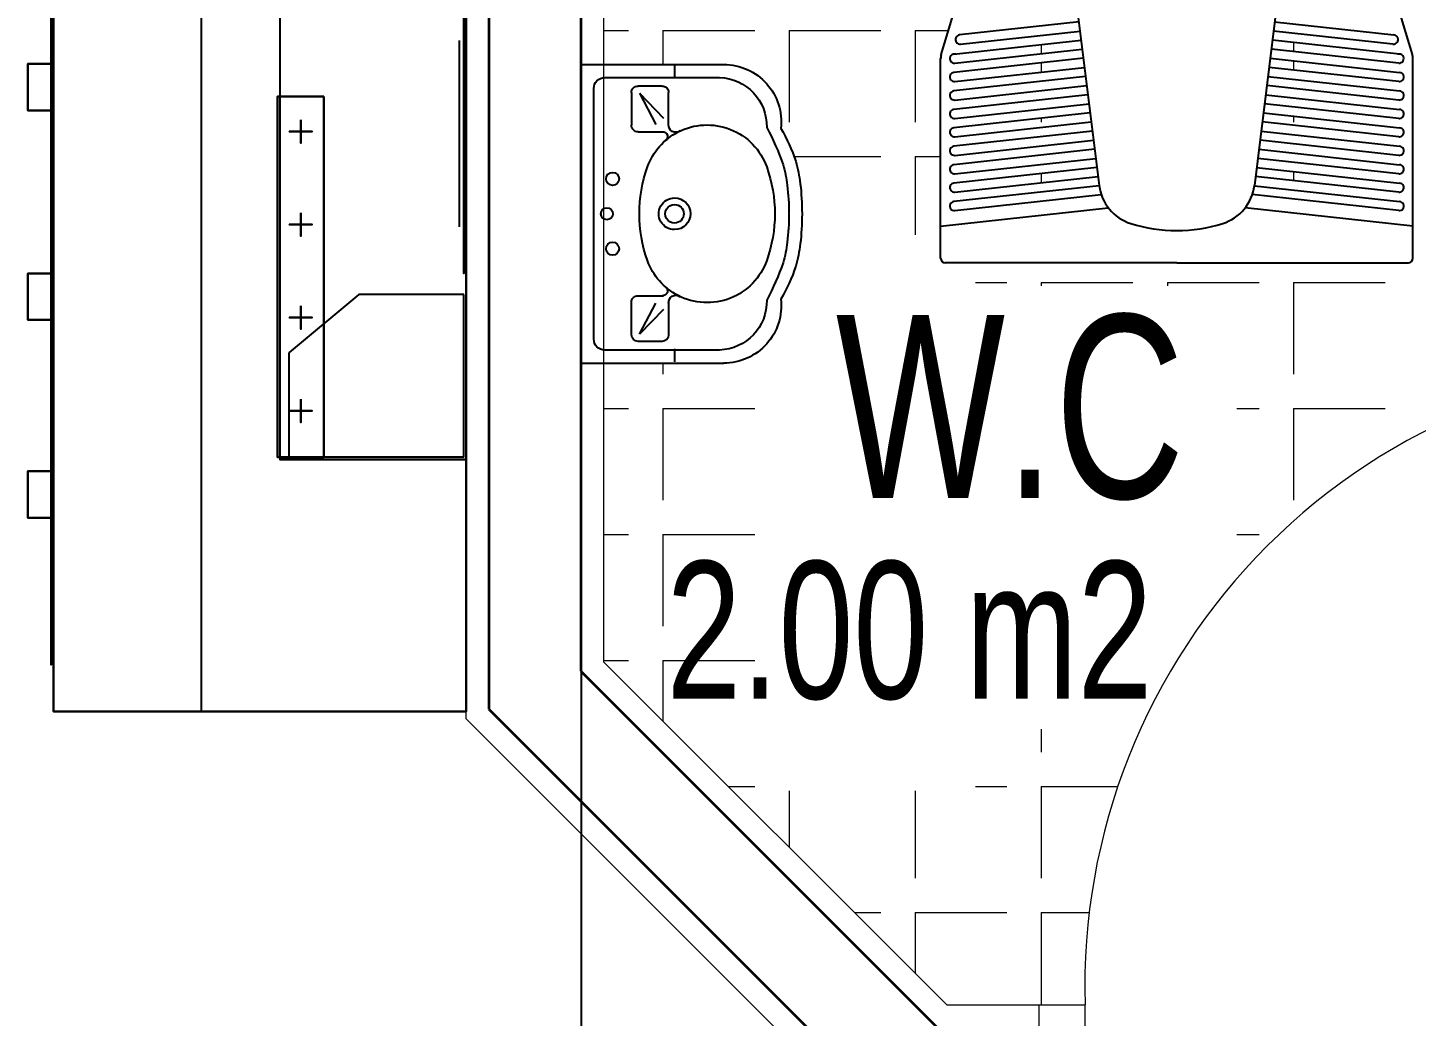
# Model space of a CAD drawing. Header units: inches. Extents: x -7543 to -822, y 102837 to 190349.
# Drawn here: x -831.54144 to -831.51116, y 102836.91268 to 102836.93425 of the extents above; entities that cross this region are included whole.
import ezdxf

# ---------------------------------------------------------------- set-up
doc = ezdxf.new("R2010")
doc.units = ezdxf.units.IN
doc.header["$MEASUREMENT"] = 0
doc.linetypes.add('DASHDOTX2', pattern=[2, 1, -0.5, 0, -0.5])
for name, color, linetype, lineweight in [('AKS', 1, 'Continuous', 25), ('İZ DÜŞÜM', 253, 'Continuous', 20), ('SIVA', 150, 'Continuous', 15), ('YAZI', 7, 'Continuous', 25)]:
    doc.layers.add(name, color=color, linetype=linetype, lineweight=lineweight)
for name, color, linetype, lineweight, true_color in [('DUVAR', 7, 'Continuous', 35, 0xfc4642), ('KAPI', 7, 'Continuous', 18, 0xffb360), ('TEFRİŞ', 7, 'Continuous', 25, 0x78462c)]:
    doc.layers.add(name, color=color, linetype=linetype, lineweight=lineweight, true_color=true_color)
doc.styles.add('arıal', font='arial.ttf', dxfattribs={"width": 0.7})

msp = doc.modelspace()

# ---------------------------------------------------------------- linework, layer by layer
at = {"layer": 'AKS', "linetype": 'DASHDOTX2', "ltscale": 10}
msp.add_line((-831.5293657724994, 102837.241780972), (-831.5293657724994, 102836.7293249838), dxfattribs=at)
at = {"layer": 'DUVAR'}
for p, q in [((-831.531377394348, 102836.9544307916), (-831.531377394348, 102836.919380539)), ((-831.531377394348, 102836.9544307916), (-831.531377394348, 102836.919380539)), ((-831.5293773943481, 102836.9434307916), (-831.5293773943481, 102836.9202089662)), ((-831.5293773943481, 102836.9202089662), (-831.521599219755, 102836.9124307916)), ((-831.531377394348, 102836.919380539), (-831.5224276468798, 102836.9104307916))]:
    msp.add_line(p, q, dxfattribs=at)
at = {"layer": 'İZ DÜŞÜM'}
for p, q in [((-831.528877394348, 102836.9341919001), (-831.52833315116, 102836.9341919001)), ((-831.5275831511601, 102836.9341919001), (-831.5275831511601, 102836.9334496512)), ((-831.5275831511601, 102836.9341919001), (-831.52558315116, 102836.9341919001)), ((-831.52483315116, 102836.9341919001), (-831.52483315116, 102836.9321919001)), ((-831.52483315116, 102836.9341919001), (-831.5228331511601, 102836.9341919001)), ((-831.5220831511601, 102836.9341919001), (-831.5220831511601, 102836.9321919001)), ((-831.5220831511601, 102836.9341919001), (-831.5213570068064, 102836.9341919001)), ((-831.51933315116, 102836.9338859679), (-831.51933315116, 102836.9336847888)), ((-831.51383315116, 102836.9339309787), (-831.51383315116, 102836.9337297994)), ((-831.51933315116, 102836.9334835869), (-831.51933315116, 102836.9332823945)), ((-831.51383315116, 102836.9335285976), (-831.51383315116, 102836.933327402)), ((-831.51933315116, 102836.9322764257), (-831.51933315116, 102836.9321919001)), ((-831.51383315116, 102836.9323214361), (-831.51383315116, 102836.9321919001)), ((-831.5247236055058, 102836.9314419001), (-831.5228331511601, 102836.9314419001)), ((-831.5220831511601, 102836.9314419001), (-831.5220831511601, 102836.9297290972)), ((-831.5220831511601, 102836.9314419001), (-831.521527394348, 102836.9314419001)), ((-831.51933315116, 102836.9310692646), (-831.51933315116, 102836.9308680857)), ((-831.51383315116, 102836.9311142747), (-831.51383315116, 102836.9309130956)), ((-831.5207677796603, 102836.9286919001), (-831.5200831511601, 102836.9286919001)), ((-831.51933315116, 102836.9286919001), (-831.51933315116, 102836.92862065)), ((-831.51933315116, 102836.9286919001), (-831.5173331511601, 102836.9286919001)), ((-831.51658315116, 102836.9286919001), (-831.51658315116, 102836.92862065)), ((-831.51658315116, 102836.9286919001), (-831.5145831511601, 102836.9286919001)), ((-831.51383315116, 102836.9286919001), (-831.51383315116, 102836.9266919001)), ((-831.51383315116, 102836.9286919001), (-831.5118331511601, 102836.9286919001)), ((-831.5275831511601, 102836.9269335807), (-831.5275831511601, 102836.9266919001)), ((-831.528877394348, 102836.9259419001), (-831.52833315116, 102836.9259419001)), ((-831.5275831511601, 102836.9259419001), (-831.5275831511601, 102836.9239419001)), ((-831.5275831511601, 102836.9259419001), (-831.52558315116, 102836.9259419001)), ((-831.5150678637418, 102836.9259419001), (-831.5145831511601, 102836.9259419001)), ((-831.51383315116, 102836.9259419001), (-831.51383315116, 102836.9239419001)), ((-831.51383315116, 102836.9259419001), (-831.5118331511601, 102836.9259419001)), ((-831.528877394348, 102836.9231919001), (-831.52833315116, 102836.9231919001)), ((-831.5275831511601, 102836.9231919001), (-831.5275831511601, 102836.9211919001)), ((-831.5275831511601, 102836.9231919001), (-831.52558315116, 102836.9231919001)), ((-831.5150678637418, 102836.9231919001), (-831.5145831511601, 102836.9231919001)), ((-831.528877394348, 102836.9204419001), (-831.52833315116, 102836.9204419001)), ((-831.5275831511601, 102836.9204419001), (-831.5275831511601, 102836.9191218298)), ((-831.5275831511601, 102836.9204419001), (-831.52558315116, 102836.9204419001)), ((-831.51933315116, 102836.9189488901), (-831.51933315116, 102836.9184419001)), ((-831.5261532215362, 102836.9176919001), (-831.52558315116, 102836.9176919001)), ((-831.5207677796603, 102836.9176919001), (-831.5200831511601, 102836.9176919001)), ((-831.51933315116, 102836.9176919001), (-831.51933315116, 102836.9156919001)), ((-831.51933315116, 102836.9176919001), (-831.5176654016458, 102836.9176919001)), ((-831.52483315116, 102836.9175971054), (-831.52483315116, 102836.9163718298)), ((-831.5220831511601, 102836.9175971054), (-831.5220831511601, 102836.9156919001)), ((-831.5234032215362, 102836.9149419001), (-831.5228331511601, 102836.9149419001)), ((-831.5220831511601, 102836.9149419001), (-831.5220831511601, 102836.9136218298)), ((-831.5220831511601, 102836.9149419001), (-831.5200831511601, 102836.9149419001)), ((-831.51933315116, 102836.9149419001), (-831.51933315116, 102836.9129419001)), ((-831.51933315116, 102836.9149419001), (-831.5182875508683, 102836.9149419001))]:
    msp.add_line(p, q, dxfattribs=at)
at = {"layer": 'KAPI'}
for p, q in [((-831.519377394348, 102836.9129307916), (-831.518377394348, 102836.9129307916)), ((-831.519377394348, 102836.9099307916), (-831.519377394348, 102836.9129307916)), ((-831.518377394348, 102836.9099307916), (-831.518377394348, 102836.9129307916))]:
    msp.add_line(p, q, dxfattribs=at)
msp.add_arc((-831.504777394348, 102836.9133307916), 0.01360588108133885, 88.31531567871036, 181.6846843657614, dxfattribs=at)
at = {"layer": 'SIVA'}
for p, q in [((-831.531877394348, 102836.9191734323), (-831.531877394348, 102836.9509307916)), ((-831.528877394348, 102836.9429307916), (-831.528877394348, 102836.920416073)), ((-831.528877394348, 102836.920416073), (-831.5213921129738, 102836.9129307916)), ((-831.5226347536609, 102836.9099307916), (-831.531877394348, 102836.9191734323)), ((-831.5213921129738, 102836.9129307916), (-831.519377394348, 102836.9129307916))]:
    msp.add_line(p, q, dxfattribs=at)
at = {"layer": 'TEFRİŞ'}
for p, q in [((-831.5376535992308, 102836.9509307916), (-831.5376535992308, 102836.9193307916, 0.01625599999999997)), ((-831.5215147543481, 102836.9336660778), (-831.519298774348, 102836.9410526378)), ((-831.511240054348, 102836.9336660778), (-831.5134560143481, 102836.9410526378)), ((-831.5189674743481, 102836.9380275579), (-831.5180697543481, 102836.9308095779)), ((-831.5137873343481, 102836.9380275579), (-831.5146850543481, 102836.9308095779)), ((-831.518507694348, 102836.9343786579), (-831.5211139943481, 102836.9340935778)), ((-831.5142471143481, 102836.9343786579), (-831.5116408143481, 102836.9340935778)), ((-831.5320297943481, 102836.9339707916), (-831.5320297943481, 102836.9315829716)), ((-831.5212382743481, 102836.9336775779), (-831.5184641943481, 102836.9339810178)), ((-831.5210922343481, 102836.9338947579), (-831.5184859343481, 102836.9341798378)), ((-831.5115165343481, 102836.9336775779), (-831.514290614348, 102836.9339810178)), ((-831.5116625743481, 102836.9338947579), (-831.5142688743481, 102836.9341798378)), ((-831.521216534348, 102836.9334787778), (-831.5184395143481, 102836.9337825378)), ((-831.511538274348, 102836.9334787778), (-831.5143152943481, 102836.9337825378)), ((-831.5293773943481, 102836.9334496512), (-831.5293773943481, 102836.9269335807)), ((-831.5293773943481, 102836.9334496512), (-831.526255808748, 102836.9334496512)), ((-831.5273262039481, 102836.9331640512), (-831.5273262039481, 102836.9334496512)), ((-831.521527394348, 102836.9292238979), (-831.521527394348, 102836.9335798579)), ((-831.518414814348, 102836.9335840378), (-831.5212382743481, 102836.9332751979)), ((-831.521216534348, 102836.9330763979), (-831.518390134348, 102836.9333855378)), ((-831.511538274348, 102836.9330763979), (-831.514364674348, 102836.9333855378)), ((-831.5143399943481, 102836.9335840378), (-831.5115165343481, 102836.9332751979)), ((-831.511227394348, 102836.9292238979), (-831.511227394348, 102836.9335798579)), ((-831.528853794348, 102836.9331640512), (-831.5263510087481, 102836.9331640512)), ((-831.518365454348, 102836.9331870578), (-831.5212382743481, 102836.9328728179)), ((-831.514389354348, 102836.9331870578), (-831.5115165343481, 102836.9328728179)), ((-831.529091794348, 102836.9274571807), (-831.529091794348, 102836.9329260512)), ((-831.5282694455481, 102836.93283588), (-831.5282694455481, 102836.93212188)), ((-831.5276030455481, 102836.9329786799), (-831.528126645548, 102836.9329786799)), ((-831.528094322348, 102836.9328207936), (-831.5275697367481, 102836.9322816703)), ((-831.528094322348, 102836.9328207936), (-831.5277398759481, 102836.9321398)), ((-831.527460245548, 102836.932118072), (-831.527460245548, 102836.93283588)), ((-831.518316074348, 102836.9327900579), (-831.5212382743481, 102836.9324704379)), ((-831.521216534348, 102836.9326739979), (-831.5183407543481, 102836.9329885578)), ((-831.514438734348, 102836.9327900579), (-831.5115165343481, 102836.9324704379)), ((-831.511538274348, 102836.9326739979), (-831.5144140543481, 102836.9329885578)), ((-831.521216534348, 102836.9322716178), (-831.518291394348, 102836.9325915778)), ((-831.511538274348, 102836.9322716178), (-831.514463414348, 102836.9325915778)), ((-831.5182666943481, 102836.9323930778), (-831.5212382743481, 102836.9320680379)), ((-831.521216534348, 102836.9318692379), (-831.5182420143481, 102836.9321945978)), ((-831.511538274348, 102836.9318692379), (-831.5145127943481, 102836.9321945978)), ((-831.5144881143481, 102836.9323930778), (-831.5115165343481, 102836.9320680379)), ((-831.5320297943481, 102836.9320552716), (-831.5320297943481, 102836.9299067916)), ((-831.5320297943481, 102836.9320536316), (-831.5320297943481, 102836.9304232916)), ((-831.528126645548, 102836.93197908), (-831.5275730295481, 102836.93197908)), ((-831.518217334348, 102836.9319960978), (-831.5212382743481, 102836.9316656578)), ((-831.5145374743481, 102836.9319960978), (-831.5115165343481, 102836.9316656578)), ((-831.5181679543481, 102836.9315991178), (-831.5212382743481, 102836.9312632778)), ((-831.521216534348, 102836.9314668379), (-831.518192634348, 102836.9317975978)), ((-831.5145868543481, 102836.9315991178), (-831.5115165343481, 102836.9312632778)), ((-831.511538274348, 102836.9314668379), (-831.514562174348, 102836.9317975978)), ((-831.521216534348, 102836.9310644579), (-831.5181432743481, 102836.9314006178)), ((-831.511538274348, 102836.9310644579), (-831.5146115343481, 102836.9314006178)), ((-831.518118574348, 102836.9312021178), (-831.5212382743481, 102836.9308608779)), ((-831.521216534348, 102836.9306620779), (-831.5180938943481, 102836.9310036378)), ((-831.511538274348, 102836.9306620779), (-831.514660914348, 102836.9310036378)), ((-831.514636234348, 102836.9312021178), (-831.5115165343481, 102836.9308608779)), ((-831.5180691943481, 102836.9308051378), (-831.5212382743481, 102836.9304584979)), ((-831.5146856143481, 102836.9308051378), (-831.5115165343481, 102836.9304584979)), ((-831.521216534348, 102836.9302596778), (-831.518023434348, 102836.9306089578)), ((-831.511538274348, 102836.9302596778), (-831.514731354348, 102836.9306089578)), ((-831.521527394348, 102836.9299238978), (-831.517870494348, 102836.9303238978)), ((-831.511227394348, 102836.9299238978), (-831.514884314348, 102836.9303238978)), ((-831.5163773943481, 102836.9291238978), (-831.521427394348, 102836.9291238978)), ((-831.5163773943481, 102836.9291238978), (-831.5113273943481, 102836.9291238978)), ((-831.5282694455481, 102836.9275473407), (-831.5282694455481, 102836.9282613408)), ((-831.528126645548, 102836.9284041408), (-831.5275730295481, 102836.9284041408)), ((-831.528094322348, 102836.9275624384), (-831.5277398759481, 102836.9282434208)), ((-831.527460245548, 102836.9282651488), (-831.527460245548, 102836.9275473407)), ((-831.5275697367481, 102836.9281015504), (-831.528094322348, 102836.9275624384)), ((-831.5276030455481, 102836.9274045408), (-831.528126645548, 102836.9274045408)), ((-831.5263510087481, 102836.9272191808), (-831.528853794348, 102836.9272191808)), ((-831.5273262039481, 102836.9269592848), (-831.5273262039481, 102836.9272448847)), ((-831.5293773943481, 102836.9269335807), (-831.526255808748, 102836.9269335807))]:
    msp.add_line(p, q, dxfattribs=at)
for centre, radius, start, end in [((-831.5211031143481, 102836.9339941579), 0.0001, 96.2423019960967, 276.2423019960967), ((-831.5116516943481, 102836.9339941579), 0.0001, 263.7576980039033, 83.75769800390331), ((-831.521227394348, 102836.9335798579), 0.0003, 163.3007560512066, 180), ((-831.521227394348, 102836.9335781778), 0.0001, 73.57783198677717, 276.2423019960967), ((-831.511527394348, 102836.9335781778), 0.0001, 263.7576980039033, 106.4221680132228), ((-831.511527394348, 102836.9335798579), 0.0003, 0, 16.69924394879344), ((-831.521227394348, 102836.9331757979), 0.0001, 96.2423019960967, 276.2423019960967), ((-831.511527394348, 102836.9331757979), 0.0001, 263.7576980039033, 83.75769800390331), ((-831.521227394348, 102836.9327734179), 0.0001, 96.2423019960967, 276.2423019960967), ((-831.511527394348, 102836.9327734179), 0.0001, 263.7576980039033, 83.75769800390331), ((-831.521227394348, 102836.9323710178), 0.0001, 96.2423019960967, 276.2423019960967), ((-831.511527394348, 102836.9323710178), 0.0001, 263.7576980039033, 83.75769800390331), ((-831.521227394348, 102836.9319686379), 0.0001, 96.2423019960967, 276.2423019960967), ((-831.511527394348, 102836.9319686379), 0.0001, 263.7576980039033, 83.75769800390331), ((-831.521227394348, 102836.9315662578), 0.0001, 96.2423019960967, 276.2423019960967), ((-831.511527394348, 102836.9315662578), 0.0001, 263.7576980039033, 83.75769800390331), ((-831.521227394348, 102836.9311638579), 0.0001, 96.2423019960967, 276.2423019960967), ((-831.511527394348, 102836.9311638579), 0.0001, 263.7576980039033, 83.75769800390331), ((-831.521227394348, 102836.9307614779), 0.0001, 96.2423019960967, 276.2423019960967), ((-831.517077394348, 102836.9309329978), 0.001, 187.0895350956455, 252.2810680402304), ((-831.515677394348, 102836.9309329978), 0.001, 287.7189319597696, 352.9104649043546), ((-831.511527394348, 102836.9307614779), 0.0001, 263.7576980039033, 83.75769800390331), ((-831.521227394348, 102836.9303590979), 0.0001, 96.2423019960967, 276.2423019960967), ((-831.511527394348, 102836.9303590979), 0.0001, 263.7576980039033, 83.75769800390331), ((-831.5163773943481, 102836.9331238978), 0.0033, 252.2810680402304, 270), ((-831.5163773943481, 102836.9331238978), 0.0033, 270, 287.7189319597696), ((-831.521427394348, 102836.9292238979), 0.0001, 180, 270), ((-831.5113273943481, 102836.9292238979), 0.0001, 270, 0)]:
    msp.add_arc(centre, radius, start, end, dxfattribs=at)
at = {"layer": 'TEFRİŞ', "extrusion": (0, 0, -1)}
for centre, major_axis, ratio, start_param, end_param in [((-831.526256637548, 102836.9321965504), (-0.000886068153545481, 0.0008860681535454806), 0.9999999999984407, 0.7860604460362488, 2.469384328158851), ((-831.528853794348, 102836.9329260512), (0.0001682914139133659, 0.0001682914139133659), 0.9999999999950846, 3.926990816989699, 5.49778714377968), ((-831.5276030455481, 102836.93283588), (0.0001009748483477779, 0.0001009748483477779), 0.999999999995413, -0.7853981633997419, 0.7853981633997416), ((-831.526620682348, 102836.9307502832), (-0.0009760902006958041, 0.0009760902006958038), 0.9999999999998452, 0.3083208422632389, 2.014230855790816), ((-831.528126645548, 102836.93212188), (0.0001009748483477779, 0.0001009748483477779), 0.999999999995413, 2.356194490190051, 3.926990816989535), ((-831.5275851031481, 102836.931875872), (7.348593080986414e-05, 7.348593080986414e-05), 0.9999999999930645, -0.9018435989510121, 1.840855729583066), ((-831.527302403948, 102836.9321272224), (0.0001117930164152572, 0.0001117930164152572), 0.9999999999863214, 1.71003673969845, 4.026794625366605), ((-831.5305052343481, 102836.9293101648), (-0.00415486554229803, 0.004154865542298027), 0.999999999987962, 1.866610768038266, 2.018057996316804), ((-831.5253740775481, 102836.931804024), (0.0003117786532723531, 0.0003117786532723531), 0.9999999951137937, 0.1515513903182062, 0.179813367400151), ((-831.528257607148, 102836.9301563248), (-0.002659123133768648, 0.002659123133768647), 0.9999999999982819, 1.826932452829027, 2.036524243031268), ((-831.5276699991481, 102836.9304827712), (-0.002193918148143954, 0.002193918148143953), 0.9999999999972822, 2.076902592351276, 2.23795717748015), ((-831.5286826471481, 102836.930953216), (-0.000100974848347761, 0.000100974848347761), 0.9999999999957488, 5.497787143780013, 8.639379797369806), ((-831.5286826471481, 102836.930953216), (0.00010097484834913, 0.00010097484834913), 0.9999999999896502, 0.7853981634026233, 3.926990816992416), ((-831.525051147948, 102836.930191616), (-0.00215413009808637, 0.00215413009808637), 0.9999999999999997, 5.155823509381169, 5.839750778183107), ((-831.528190216748, 102836.930191616), (0.002154130098086638, 0.002154130098086639), 0.9999999999999999, 0.4434345289964892, 1.127361797798407), ((-831.530057715948, 102836.9301991312), (0.003692210666491448, 0.003692210666491448), 0.9999999999995036, 0.6671608506871118, 0.7853981633976965), ((-831.530057715948, 102836.9301991312), (-0.00389416036319319, 0.003894160363193189), 0.9999999999999284, 2.237957177481744, 2.356194490192309), ((-831.5273305943481, 102836.930191616), (-0.0001430437420276615, 0.0001430437420276615), 0.9999999999963683, 3.926990816989057, 7.068583470578851), ((-831.5273305943481, 102836.930191616), (0.0002440185903766495, 0.0002440185903766496), 0.9999999999947511, -0.7853981634000727, 2.35619449018972), ((-831.528806597548, 102836.9301919855), (-9.25563178542107e-05, 9.255631785421068e-05), 0.9999999999877687, 3.926990816993357, 7.06858347058315), ((-831.528806597548, 102836.9301919855), (-9.255631785484982e-05, 9.25563178548498e-05), 0.9999999999954982, 0.7853981633996991, 3.926990816989492), ((-831.530057715948, 102836.9301841008), (0.003692210666508014, 0.003692210666508016), 0.9999999999999405, 0.785398163397478, 0.9036354761086085), ((-831.530057715948, 102836.9301841008), (0.003692210651141987, 0.003692210651141989), 0.9999999999796916, 0.7839589299999843, 0.7853981634076024), ((-831.530057715948, 102836.9301991312), (-0.003692210651342205, 0.003692210651342205), 0.9999999999798256, 2.356194490182257, 2.357633723589875), ((-831.530057715948, 102836.9301841008), (0.003894160363211632, 0.003894160363211635), 0.999999999999399, 0.7853981633977485, 0.9036354761088319), ((-831.530057715948, 102836.9301991312), (0.003894160399066912, 0.003894160399066912), 0.9999999999705648, 0.7853981634121658, 0.7867627665408707), ((-831.5286826471481, 102836.929430016), (-0.000100974848347761, 0.000100974848347761), 0.9999999999957488, 5.497787143780013, 8.639379797369806), ((-831.5286826471481, 102836.929430016), (-0.0001009748483478035, 0.0001009748483478035), 0.9999999999955419, 2.356194490190116, 5.497787143779909), ((-831.5276699991481, 102836.9299004608), (0.002193918148143977, 0.002193918148143978), 0.9999999999972758, 0.9036354761096459, 1.064690061238519), ((-831.526620682348, 102836.9296329376), (0.0009760902006944733, 0.0009760902006944734), 0.9999999999994373, 2.833271811327404, 3.585027182587976), ((-831.5305052343481, 102836.931073056), (0.004154865542298204, 0.004154865542298204), 0.9999999999875802, 1.12353465727267, 1.274981885551196), ((-831.528257607148, 102836.930226896), (0.002659123133795532, 0.002659123133795533), 0.9999999999891712, 1.105068410562916, 1.314660200762999), ((-831.5275851031481, 102836.9285073488), (-7.348593081036727e-05, 7.348593081036725e-05), 0.9999999999877163, 1.300736924008101, 4.043436252543408), ((-831.527302403948, 102836.9282559984), (0.0001117930164139159, 0.0001117930164139159), 0.9999999999973443, 3.827187008615883, 6.143944894273788), ((-831.526256637548, 102836.9281866704), (0.0008860681535454811, 0.0008860681535454811), 0.9999999999984401, 0.6722083254309426, 2.355532207553544), ((-831.5253740775481, 102836.9285791968), (-0.0003117786532685197, 0.0003117786532685196), 0.9999999947215248, 2.961779286120617, 2.990041263213166), ((-831.528853794348, 102836.9274571807), (-0.000168291413913366, 0.0001682914139133659), 0.9999999999950846, 3.926990816989699, 5.49778714377968), ((-831.528853794348, 102836.9274571807), (-0.000168291413913366, 0.0001682914139133659), 0.9999999999950846, 3.926990816989699, 5.49778714377968), ((-831.5276030455481, 102836.9275473407), (0.0001009748483493727, 0.0001009748483493727), 0.9999999999842062, 0.7853981634053451, 2.356194490184448)]:
    msp.add_ellipse(centre, major_axis=major_axis, ratio=ratio, start_param=start_param, end_param=end_param, dxfattribs=at)
at = {"layer": 'TEFRİŞ', "extrusion": (0, 0, -0.9999999999999998)}
for centre, major_axis, ratio, start_param, end_param in [((-831.526386871148, 102836.932097128), (0.0007548562878651417, 0.0007548562878651417), 0.9999999999988046, -0.7517968228358058, 0.8076809564869021), ((-831.528126645548, 102836.93283588), (-0.0001009748483477779, 0.0001009748483477779), 0.999999999995413, 5.497787143779845, 7.068583470579328), ((-831.526620682348, 102836.9307502832), (-0.0009760902006959363, 0.0009760902006959363), 0.9999999999984948, 5.839750778183024, 6.591506149443216), ((-831.5276699991481, 102836.9304827712), (-0.001991968451443807, 0.001991968451443807), 0.9999999999987013, 2.076902592351518, 2.237957177480788), ((-831.5273305943481, 102836.930191616), (0.0001430437420285141, 0.0001430437420285141), 0.999999999999284, -0.7853981633978064, 2.356194490191987), ((-831.5276699991481, 102836.9299004608), (-0.001991968451426157, 0.001991968451426155), 0.9999999999944164, 2.474431802900556, 2.63548638802926), ((-831.526620682348, 102836.9296329376), (0.0009760902006944418, 0.0009760902006944418), 0.9999999999998965, 1.127361797796971, 2.833271811327537), ((-831.528126645548, 102836.9282613408), (-0.0001009748483477779, 0.0001009748483477779), 0.999999999995413, 5.497787143779845, 7.068583470579328), ((-831.526386871148, 102836.9282860928), (0.0007548562878637096, 0.0007548562878637096), 0.9999999999999472, 0.7631153703058917, 2.322593149629988), ((-831.5254473143481, 102836.9283982944), (-0.0001098289565183493, 0.0001098289565183493), 0.9999999687950824, 2.961779281555938, 2.990041259336396), ((-831.528126645548, 102836.9275473407), (-0.0001009748483493727, 0.0001009748483493727), 0.9999999999842062, 3.926990816995138, 5.497787143774241)]:
    msp.add_ellipse(centre, major_axis=major_axis, ratio=ratio, start_param=start_param, end_param=end_param, dxfattribs=at)
at = {"layer": 'TEFRİŞ', "extrusion": (0, 0, -0.9999999999999999)}
for centre, major_axis, ratio, start_param, end_param in [((-831.5254473143481, 102836.9319849264), (-0.000109828958913241, 0.000109828958913241), 0.9999999796659986, 1.722347713356548, 1.750609689759838), ((-831.5273305943481, 102836.930191616), (-0.0002440185903771194, 0.0002440185903771193), 0.9999999999909011, 3.926990816991791, 7.068583470581585), ((-831.530057715948, 102836.9301841008), (-0.003894160399101278, 0.003894160399101277), 0.9999999999707292, 2.354829887049005, 2.356194490177709)]:
    msp.add_ellipse(centre, major_axis=major_axis, ratio=ratio, start_param=start_param, end_param=end_param, dxfattribs=at)
at = {"layer": 'TEFRİŞ'}
for points in [[(-831.531877394348, 102836.9193307916, 0.01625599999999998), (-831.5408773943481, 102836.9193307916, 0.01625599999999998), (-831.5408773943481, 102836.9509307916, 0.016256), (-831.531877394348, 102836.9509307916, 0.016256)], [(-831.5408773943481, 102836.9193307916, 0.01625599999999998), (-831.5408773943481, 102836.9193307916), (-831.5408773943481, 102836.9509307916), (-831.5408773943481, 102836.9509307916, 0.016256)], [(-831.5408773943481, 102836.9193307916, 0.01625599999999998), (-831.5408773943481, 102836.9193307916), (-831.5408773943481, 102836.9509307916), (-831.5408773943481, 102836.9509307916, 0.016256)], [(-831.531877394348, 102836.9509307916, 0.016256), (-831.531877394348, 102836.9509307916), (-831.531877394348, 102836.9193307916), (-831.531877394348, 102836.9193307916, 0.01625599999999998)], [(-831.535941394348, 102836.9248267916, 0.04063999999999997), (-831.531877394348, 102836.9248267916, 0.04063999999999997), (-831.531877394348, 102836.9454347916, 0.04064), (-831.535941394348, 102836.9454347916, 0.04064)], [(-831.531877394348, 102836.9248267916, 0.04063999999999997), (-831.531877394348, 102836.9454347916, 0.04064), (-831.531877394348, 102836.9454347916, 0.016256), (-831.531877394348, 102836.9248267916, 0.01625599999999998)], [(-831.5319281943481, 102836.9413707916, 0.039116), (-831.5319281943481, 102836.9413707916, 0.02032), (-831.5319281943481, 102836.9288907916, 0.02031999999999997), (-831.5319281943481, 102836.9288907916, 0.03911599999999997)], [(-831.540928194348, 102836.9352227916, 0.007111999999999976), (-831.540928194348, 102836.9352227916, 0.003047999999999973), (-831.540928194348, 102836.9288907916, 0.01117599999999997), (-831.540928194348, 102836.9288907916, 0.01523999999999997)], [(-831.540928194348, 102836.9352227916, -0.002032000000000026), (-831.540928194348, 102836.9203467916, 0.006095999999999973), (-831.540928194348, 102836.9203467916, 0.01015999999999997), (-831.540928194348, 102836.9352227916, 0.002031999999999974)], [(-831.540928194348, 102836.9352227916, -0.007112000000000027), (-831.540928194348, 102836.9203467916, 0.001015999999999971), (-831.540928194348, 102836.9203467916, 0.005079999999999973), (-831.540928194348, 102836.9352227916, -0.003048000000000026)], [(-831.5414361943481, 102836.9334627916, 0.01346199999999997), (-831.5414361943481, 102836.9334627916, 0.01295399999999997), (-831.5414361943481, 102836.9324467916, 0.01295399999999997), (-831.5414361943481, 102836.9324467916, 0.01346199999999997)], [(-831.540928194348, 102836.9334627916, 0.01295399999999997), (-831.540928194348, 102836.9324467916, 0.01295399999999997), (-831.5414361943481, 102836.9324467916, 0.01295399999999997), (-831.5414361943481, 102836.9334627916, 0.01295399999999997)], [(-831.540928194348, 102836.9334627916, 0.01346199999999997), (-831.540928194348, 102836.9324467916, 0.01346199999999997), (-831.5414361943481, 102836.9324467916, 0.01346199999999997), (-831.5414361943481, 102836.9334627916, 0.01346199999999997)], [(-831.540928194348, 102836.9334627916, 0.01346199999999997), (-831.540928194348, 102836.9334627916, 0.01295399999999997), (-831.5414361943481, 102836.9334627916, 0.01295399999999997), (-831.5414361943481, 102836.9334627916, 0.01346199999999997)], [(-831.540928194348, 102836.9334627916, 0.01346199999999997), (-831.540928194348, 102836.9334627916, 0.01295399999999997), (-831.540928194348, 102836.9324467916, 0.01295399999999997), (-831.540928194348, 102836.9324467916, 0.01346199999999997)], [(-831.534976194348, 102836.9327515916, 0.01777999999999997), (-831.5359921943481, 102836.9327515916, 0.01777999999999997), (-831.5359921943481, 102836.9248775916, 0.01777999999999997), (-831.534976194348, 102836.9248775916, 0.01777999999999997)], [(-831.534976194348, 102836.9327515916, 0.01828799999999997), (-831.5359921943481, 102836.9327515916, 0.01828799999999997), (-831.5359921943481, 102836.9248775916, 0.01828799999999997), (-831.534976194348, 102836.9248775916, 0.01828799999999997)], [(-831.5359921943481, 102836.9327515916, 0.01777999999999997), (-831.5359921943481, 102836.9248775916, 0.01777999999999997), (-831.5359921943481, 102836.9248775916, 0.01828799999999997), (-831.5359921943481, 102836.9327515916, 0.01828799999999997)], [(-831.534976194348, 102836.9327515916, 0.01777999999999997), (-831.5359921943481, 102836.9327515916, 0.01777999999999997), (-831.5359921943481, 102836.9327515916, 0.01828799999999997), (-831.534976194348, 102836.9327515916, 0.01828799999999997)], [(-831.534976194348, 102836.9327515916, 0.01777999999999997), (-831.534976194348, 102836.9248775916, 0.01777999999999997), (-831.534976194348, 102836.9248775916, 0.01828799999999997), (-831.534976194348, 102836.9327515916, 0.01828799999999997)], [(-831.540928194348, 102836.9324467916, 0.01346199999999997), (-831.540928194348, 102836.9324467916, 0.01295399999999997), (-831.5414361943481, 102836.9324467916, 0.01295399999999997), (-831.5414361943481, 102836.9324467916, 0.01346199999999997)], [(-831.5354841943481, 102836.9322435916, 0.01625599999999998), (-831.5354841943481, 102836.9317355916, 0.01625599999999998), (-831.5354841943481, 102836.9317355916, 0.01777999999999997), (-831.5354841943481, 102836.9322435916, 0.01777999999999997)], [(-831.535738194348, 102836.9319895916, 0.01625599999999998), (-831.5352301943481, 102836.9319895916, 0.01625599999999998), (-831.5352301943481, 102836.9319895916, 0.01777999999999997), (-831.535738194348, 102836.9319895916, 0.01777999999999997)], [(-831.5354841943481, 102836.9302115916, 0.01625599999999998), (-831.5354841943481, 102836.9297035916, 0.01625599999999998), (-831.5354841943481, 102836.9297035916, 0.01777999999999997), (-831.5354841943481, 102836.9302115916, 0.01777999999999997)], [(-831.535738194348, 102836.9299575916, 0.01625599999999998), (-831.5352301943481, 102836.9299575916, 0.01625599999999998), (-831.5352301943481, 102836.9299575916, 0.01777999999999997), (-831.535738194348, 102836.9299575916, 0.01777999999999997)], [(-831.5414361943481, 102836.9288907916, 0.008381999999999971), (-831.5414361943481, 102836.9288907916, 0.007873999999999973), (-831.5414361943481, 102836.9278747916, 0.007873999999999973), (-831.5414361943481, 102836.9278747916, 0.008381999999999971)], [(-831.540928194348, 102836.9288907916, 0.007873999999999973), (-831.540928194348, 102836.9278747916, 0.007873999999999973), (-831.5414361943481, 102836.9278747916, 0.007873999999999973), (-831.5414361943481, 102836.9288907916, 0.007873999999999973)], [(-831.540928194348, 102836.9288907916, 0.008381999999999971), (-831.540928194348, 102836.9278747916, 0.008381999999999971), (-831.5414361943481, 102836.9278747916, 0.008381999999999971), (-831.5414361943481, 102836.9288907916, 0.008381999999999971)], [(-831.540928194348, 102836.9288907916, 0.008381999999999971), (-831.540928194348, 102836.9288907916, 0.007873999999999973), (-831.5414361943481, 102836.9288907916, 0.007873999999999973), (-831.5414361943481, 102836.9288907916, 0.008381999999999971)], [(-831.5414361943481, 102836.9288907916, 0.003301999999999971), (-831.5414361943481, 102836.9288907916, 0.002793999999999972), (-831.5414361943481, 102836.9278747916, 0.002793999999999972), (-831.5414361943481, 102836.9278747916, 0.003301999999999971)], [(-831.540928194348, 102836.9288907916, 0.002793999999999972), (-831.540928194348, 102836.9278747916, 0.002793999999999972), (-831.5414361943481, 102836.9278747916, 0.002793999999999972), (-831.5414361943481, 102836.9288907916, 0.002793999999999972)], [(-831.540928194348, 102836.9288907916, 0.003301999999999971), (-831.540928194348, 102836.9278747916, 0.003301999999999971), (-831.5414361943481, 102836.9278747916, 0.003301999999999971), (-831.5414361943481, 102836.9288907916, 0.003301999999999971)], [(-831.540928194348, 102836.9288907916, 0.003301999999999971), (-831.540928194348, 102836.9288907916, 0.002793999999999972), (-831.5414361943481, 102836.9288907916, 0.002793999999999972), (-831.5414361943481, 102836.9288907916, 0.003301999999999971)], [(-831.540928194348, 102836.9288907916, 0.008381999999999971), (-831.540928194348, 102836.9288907916, 0.007873999999999973), (-831.540928194348, 102836.9278747916, 0.007873999999999973), (-831.540928194348, 102836.9278747916, 0.008381999999999971)], [(-831.540928194348, 102836.9288907916, 0.003301999999999971), (-831.540928194348, 102836.9288907916, 0.002793999999999972), (-831.540928194348, 102836.9278747916, 0.002793999999999972), (-831.540928194348, 102836.9278747916, 0.003301999999999971)], [(-831.535738194348, 102836.9279255916, 0.01625599999999998), (-831.5352301943481, 102836.9279255916, 0.01625599999999998), (-831.5352301943481, 102836.9279255916, 0.01777999999999997), (-831.535738194348, 102836.9279255916, 0.01777999999999997)], [(-831.5354841943481, 102836.9281795916, 0.01625599999999998), (-831.5354841943481, 102836.9276715916, 0.01625599999999998), (-831.5354841943481, 102836.9276715916, 0.01777999999999997), (-831.5354841943481, 102836.9281795916, 0.01777999999999997)], [(-831.540928194348, 102836.9278747916, 0.008381999999999971), (-831.540928194348, 102836.9278747916, 0.007873999999999973), (-831.5414361943481, 102836.9278747916, 0.007873999999999973), (-831.5414361943481, 102836.9278747916, 0.008381999999999971)], [(-831.540928194348, 102836.9278747916, 0.003301999999999971), (-831.540928194348, 102836.9278747916, 0.002793999999999972), (-831.5414361943481, 102836.9278747916, 0.002793999999999972), (-831.5414361943481, 102836.9278747916, 0.003301999999999971)], [(-831.540928194348, 102836.9278747916, 0.01523999999999997), (-831.540928194348, 102836.9278747916, 0.01117599999999997), (-831.540928194348, 102836.9203467916, 0.01117599999999997), (-831.540928194348, 102836.9203467916, 0.01523999999999997)], [(-831.5354841943481, 102836.9261475916, 0.01625599999999998), (-831.5354841943481, 102836.9256395916, 0.01625599999999998), (-831.5354841943481, 102836.9256395916, 0.01777999999999997), (-831.5354841943481, 102836.9261475916, 0.01777999999999997)], [(-831.535738194348, 102836.9258935916, 0.01625599999999998), (-831.5352301943481, 102836.9258935916, 0.01625599999999998), (-831.5352301943481, 102836.9258935916, 0.01777999999999997), (-831.535738194348, 102836.9258935916, 0.01777999999999997)], [(-831.534976194348, 102836.9248775916, 0.01777999999999997), (-831.5359921943481, 102836.9248775916, 0.01777999999999997), (-831.5359921943481, 102836.9248775916, 0.01828799999999997), (-831.534976194348, 102836.9248775916, 0.01828799999999997)], [(-831.535941394348, 102836.9248267916, 0.01625599999999998), (-831.531877394348, 102836.9248267916, 0.01625599999999998), (-831.531877394348, 102836.9248267916, 0.04063999999999997), (-831.535941394348, 102836.9248267916, 0.04063999999999997)], [(-831.5414361943481, 102836.9245727916, 0.01346199999999997), (-831.5414361943481, 102836.9245727916, 0.01295399999999997), (-831.5414361943481, 102836.9235567916, 0.01295399999999997), (-831.5414361943481, 102836.9235567916, 0.01346199999999997)], [(-831.540928194348, 102836.9245727916, 0.01295399999999997), (-831.540928194348, 102836.9235567916, 0.01295399999999997), (-831.5414361943481, 102836.9235567916, 0.01295399999999997), (-831.5414361943481, 102836.9245727916, 0.01295399999999997)], [(-831.540928194348, 102836.9245727916, 0.01346199999999997), (-831.540928194348, 102836.9235567916, 0.01346199999999997), (-831.5414361943481, 102836.9235567916, 0.01346199999999997), (-831.5414361943481, 102836.9245727916, 0.01346199999999997)], [(-831.540928194348, 102836.9245727916, 0.01346199999999997), (-831.540928194348, 102836.9245727916, 0.01295399999999997), (-831.5414361943481, 102836.9245727916, 0.01295399999999997), (-831.5414361943481, 102836.9245727916, 0.01346199999999997)], [(-831.540928194348, 102836.9245727916, 0.01346199999999997), (-831.540928194348, 102836.9245727916, 0.01295399999999997), (-831.540928194348, 102836.9235567916, 0.01295399999999997), (-831.540928194348, 102836.9235567916, 0.01346199999999997)], [(-831.540928194348, 102836.9235567916, 0.01346199999999997), (-831.540928194348, 102836.9235567916, 0.01295399999999997), (-831.5414361943481, 102836.9235567916, 0.01295399999999997), (-831.5414361943481, 102836.9235567916, 0.01346199999999997)], [(-831.531877394348, 102836.9193307916, 0.01625599999999998), (-831.531877394348, 102836.9193307916), (-831.5408773943481, 102836.9193307916), (-831.5408773943481, 102836.9193307916, 0.01625599999999998)]]:
    msp.add_3dface(points, dxfattribs=at)
for points, invisible_edges in [([(-831.534214194348, 102836.9284335916, 0.02235199999999997), (-831.535738194348, 102836.9271635916, 0.02235199999999997), (-831.5319281943481, 102836.9248775916, 0.02235199999999997), (-831.534214194348, 102836.9284335916, 0.02235199999999997)], 6), ([(-831.534214194348, 102836.9284335916, 0.02844799999999997), (-831.535738194348, 102836.9271635916, 0.02844799999999997), (-831.5319281943481, 102836.9248775916, 0.02844799999999997), (-831.534214194348, 102836.9284335916, 0.02844799999999997)], 6), ([(-831.534214194348, 102836.9284335916, 0.03454399999999998), (-831.535738194348, 102836.9271635916, 0.03454399999999998), (-831.5319281943481, 102836.9248775916, 0.03454399999999998), (-831.534214194348, 102836.9284335916, 0.03454399999999998)], 6), ([(-831.5319281943481, 102836.9248775916, 0.02235199999999997), (-831.5319281943481, 102836.9284335916, 0.02235199999999997), (-831.534214194348, 102836.9284335916, 0.02235199999999997), (-831.5319281943481, 102836.9248775916, 0.02235199999999997)], 4), ([(-831.5319281943481, 102836.9248775916, 0.02844799999999997), (-831.5319281943481, 102836.9284335916, 0.02844799999999997), (-831.534214194348, 102836.9284335916, 0.02844799999999997), (-831.5319281943481, 102836.9248775916, 0.02844799999999997)], 4), ([(-831.5319281943481, 102836.9248775916, 0.03454399999999998), (-831.5319281943481, 102836.9284335916, 0.03454399999999998), (-831.534214194348, 102836.9284335916, 0.03454399999999998), (-831.5319281943481, 102836.9248775916, 0.03454399999999998)], 4), ([(-831.535738194348, 102836.9248775916, 0.02235199999999997), (-831.535738194348, 102836.9271635916, 0.02235199999999997), (-831.5319281943481, 102836.9248775916, 0.02235199999999997)], 2), ([(-831.535738194348, 102836.9248775916, 0.02844799999999997), (-831.535738194348, 102836.9271635916, 0.02844799999999997), (-831.5319281943481, 102836.9248775916, 0.02844799999999997)], 2), ([(-831.535738194348, 102836.9248775916, 0.03454399999999998), (-831.535738194348, 102836.9271635916, 0.03454399999999998), (-831.5319281943481, 102836.9248775916, 0.03454399999999998)], 2)]:
    msp.add_3dface(points, dxfattribs=dict(at, invisible_edges=invisible_edges))

# ---------------------------------------------------------------- texts
at = {"layer": 'YAZI', "style": 'arıal', "width": 0.7}
for s, height, p in [('W.C', 0.004, (-831.5238131346773, 102836.9239861969)), ('2.00 m2', 0.003, (-831.5275073414878, 102836.9196104624, -0.011684))]:
    msp.add_text(s, height=height, dxfattribs=at).set_placement(p)

doc.saveas('drawing.dxf')
